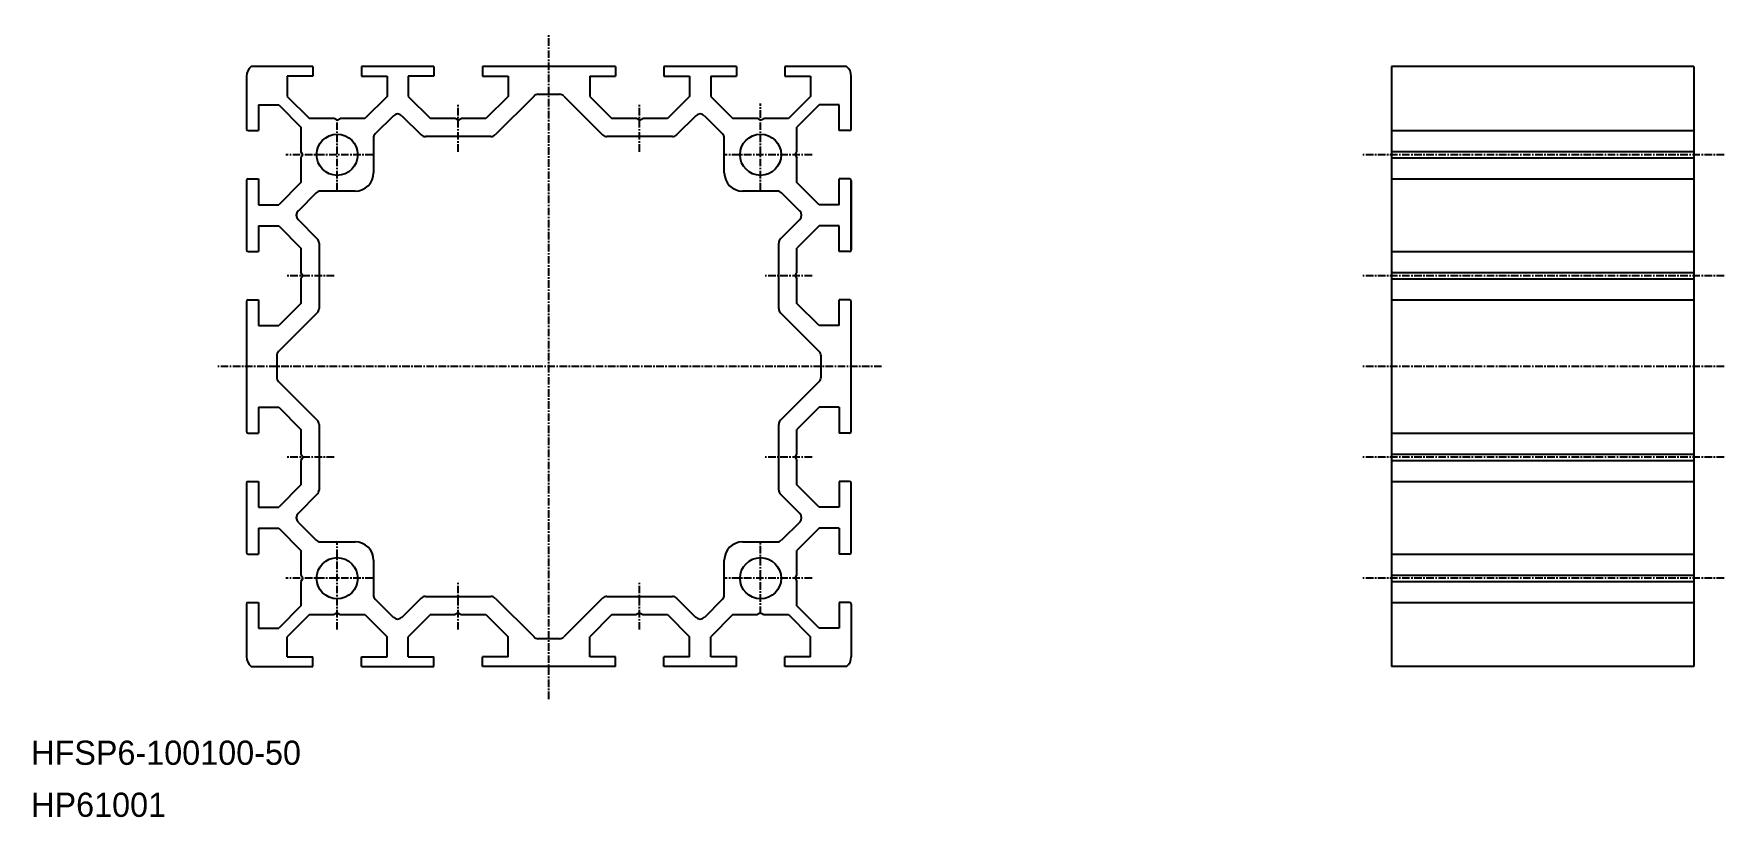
# Model space of a CAD drawing. Extents: x 0 to 280, y 0 to 129.
import ezdxf

# ---------------------------------------------------------------- set-up
doc = ezdxf.new("R2010")
doc.units = 0
doc.linetypes.add('CENTER', pattern=[2, 1.25, -0.25, 0.25, -0.25])
doc.layers.get('0').update_dxf_attribs({"linetype": 'CONTINUOUS'})
doc.layers.add('CENTER', color=1, linetype='CENTER')

msp = doc.modelspace()

# ---------------------------------------------------------------- linework, layer by layer
at = {"color": 7, "linetype": 'CONTINUOUS'}
for p, q in [((46.59, 124.05), (36.39, 124.05)), ((46.59, 124.05), (46.59, 122.45)), ((54.59, 124.05), (54.59, 122.45)), ((66.59, 124.05), (54.59, 124.05)), ((66.59, 124.05), (66.59, 122.45)), ((74.59, 124.05), (74.59, 122.45)), ((96.59, 124.05), (74.59, 124.05)), ((96.59, 124.05), (96.59, 122.45)), ((104.59, 124.05), (104.59, 122.45)), ((116.59, 124.05), (104.59, 124.05)), ((116.59, 124.05), (116.59, 122.45)), ((124.59, 124.05), (124.59, 122.45)), ((134.79, 124.05), (124.59, 124.05)), ((274.89, 124.05), (224.89, 124.05)), ((224.89, 124.05), (224.89, 24.85)), ((274.89, 124.05), (274.89, 24.85)), ((35.59, 122.45), (35.59, 113.75)), ((42.34, 122.45), (42.34, 119.11)), ((46.59, 122.45), (42.34, 122.45)), ((54.59, 122.45), (58.84, 122.45)), ((58.84, 122.45), (58.84, 119.11)), ((66.59, 122.45), (62.34, 122.45)), ((62.34, 122.45), (62.34, 119.11)), ((74.59, 122.45), (78.84, 122.45)), ((78.84, 122.45), (78.84, 119.11)), ((92.34, 122.45), (92.34, 119.11)), ((92.34, 122.45), (96.59, 122.45)), ((104.59, 122.45), (108.84, 122.45)), ((108.84, 122.45), (108.84, 119.11)), ((112.34, 122.45), (112.34, 119.11)), ((112.34, 122.45), (116.59, 122.45)), ((124.59, 122.45), (128.84, 122.45)), ((128.84, 122.45), (128.84, 119.11)), ((135.59, 113.75), (135.59, 122.45)), ((37.59, 117.7), (40.93, 117.7)), ((37.59, 117.7), (37.59, 113.45)), ((40.93, 117.7), (44.59, 114.03)), ((42.34, 119.11), (46.01, 115.45)), ((58.84, 119.11), (55.18, 115.45)), ((62.34, 119.11), (66.01, 115.45)), ((78.84, 119.11), (75.18, 115.45)), ((83.13, 119.15), (76.71, 112.74)), ((83.83, 119.45), (87.35, 119.45)), ((88.06, 119.15), (94.47, 112.74)), ((92.34, 119.11), (96.01, 115.45)), ((108.84, 119.11), (105.18, 115.45)), ((112.34, 119.11), (116.01, 115.45)), ((128.84, 119.11), (125.18, 115.45)), ((130.26, 117.7), (126.59, 114.03)), ((133.59, 117.7), (130.26, 117.7)), ((133.59, 113.45), (133.59, 117.7)), ((50.07, 115.45), (46.01, 115.45)), ((50.59, 115.15), (50.07, 115.45)), ((50.59, 115.15), (51.11, 115.45)), ((55.18, 115.45), (51.11, 115.45)), ((59.88, 115.91), (56.88, 112.91)), ((61.3, 115.91), (64.47, 112.74)), ((70.07, 115.45), (66.01, 115.45)), ((70.59, 115.15), (70.07, 115.45)), ((70.59, 115.15), (71.11, 115.45)), ((75.18, 115.45), (71.11, 115.45)), ((100.07, 115.45), (96.01, 115.45)), ((100.59, 115.15), (100.07, 115.45)), ((100.59, 115.15), (101.11, 115.45)), ((105.18, 115.45), (101.11, 115.45)), ((109.88, 115.91), (106.71, 112.74)), ((111.3, 115.91), (114.3, 112.91)), ((120.07, 115.45), (116.01, 115.45)), ((120.59, 115.15), (120.07, 115.45)), ((120.59, 115.15), (121.11, 115.45)), ((125.18, 115.45), (121.11, 115.45)), ((35.89, 113.45), (37.59, 113.45)), ((44.59, 114.03), (44.59, 109.97)), ((56.59, 112.2), (56.59, 106.45)), ((76.01, 112.45), (65.18, 112.45)), ((106.01, 112.45), (95.18, 112.45)), ((114.59, 106.45), (114.59, 112.2)), ((126.59, 109.97), (126.59, 114.03)), ((135.29, 113.45), (133.59, 113.45)), ((224.89, 113.45), (274.89, 113.45)), ((44.89, 109.45), (44.59, 109.97)), ((44.89, 109.45), (44.59, 108.93)), ((126.29, 109.45), (126.59, 109.97)), ((126.29, 109.45), (126.59, 108.93)), ((224.89, 109.97), (274.89, 109.97)), ((44.59, 108.93), (44.59, 104.86)), ((126.59, 104.86), (126.59, 108.93)), ((224.89, 108.93), (274.89, 108.93)), ((35.59, 105.15), (35.59, 93.75)), ((35.89, 105.45), (37.59, 105.45)), ((37.59, 105.45), (37.59, 101.2)), ((44.59, 104.86), (40.93, 101.2)), ((53.59, 103.45), (47.83, 103.45)), ((123.35, 103.45), (117.59, 103.45)), ((130.26, 101.2), (126.59, 104.86)), ((135.29, 105.45), (133.59, 105.45)), ((133.59, 101.2), (133.59, 105.45)), ((135.59, 105.15), (135.59, 93.75)), ((135.59, 93.75), (135.59, 105.15)), ((224.89, 105.45), (274.89, 105.45)), ((37.59, 101.2), (40.93, 101.2)), ((47.13, 103.15), (44.13, 100.15)), ((127.06, 100.15), (124.06, 103.15)), ((133.59, 101.2), (130.26, 101.2)), ((44.13, 98.74), (47.3, 95.57)), ((127.06, 98.74), (123.88, 95.57)), ((37.59, 97.7), (40.93, 97.7)), ((37.59, 97.7), (37.59, 93.45)), ((40.93, 97.7), (44.59, 94.03)), ((130.26, 97.7), (126.59, 94.03)), ((133.59, 97.7), (130.26, 97.7)), ((133.59, 93.45), (133.59, 97.7)), ((35.89, 93.45), (37.59, 93.45)), ((44.59, 94.03), (44.59, 89.97)), ((47.59, 94.86), (47.59, 84.03)), ((123.59, 84.03), (123.59, 94.86)), ((126.59, 89.97), (126.59, 94.03)), ((135.29, 93.45), (133.59, 93.45)), ((224.89, 93.45), (274.89, 93.45)), ((44.89, 89.45), (44.59, 89.97)), ((44.89, 89.45), (44.59, 88.93)), ((126.29, 89.45), (126.59, 89.97)), ((126.29, 89.45), (126.59, 88.93)), ((224.89, 89.97), (274.89, 89.97)), ((44.59, 88.93), (44.59, 84.86)), ((126.59, 84.86), (126.59, 88.93)), ((224.89, 88.93), (274.89, 88.93)), ((35.59, 85.15), (35.59, 63.75)), ((35.89, 85.45), (37.59, 85.45)), ((37.59, 85.45), (37.59, 81.2)), ((44.59, 84.86), (40.93, 81.2)), ((130.26, 81.2), (126.59, 84.86)), ((135.29, 85.45), (133.59, 85.45)), ((133.59, 81.2), (133.59, 85.45)), ((135.59, 63.75), (135.59, 85.15)), ((224.89, 85.45), (274.89, 85.45)), ((37.59, 81.2), (40.93, 81.2)), ((47.3, 83.33), (40.88, 76.91)), ((130.3, 76.91), (123.88, 83.33)), ((133.59, 81.2), (130.26, 81.2)), ((40.59, 76.2), (40.59, 72.69)), ((130.59, 72.69), (130.59, 76.2)), ((40.88, 71.98), (47.3, 65.57)), ((130.3, 71.98), (123.88, 65.57)), ((37.59, 67.7), (40.93, 67.7)), ((37.59, 67.7), (37.59, 63.45)), ((40.93, 67.7), (44.59, 64.03)), ((130.26, 67.7), (126.59, 64.03)), ((133.59, 67.7), (130.26, 67.7)), ((133.59, 67.7), (133.59, 63.45)), ((47.59, 64.86), (47.59, 54.03)), ((123.59, 54.03), (123.59, 64.86)), ((35.89, 63.45), (37.59, 63.45)), ((44.59, 64.03), (44.59, 59.97)), ((126.59, 59.97), (126.59, 64.03)), ((135.29, 63.45), (133.59, 63.45)), ((224.89, 63.45), (274.89, 63.45)), ((44.89, 59.45), (44.59, 59.97)), ((44.89, 59.45), (44.59, 58.93)), ((44.59, 58.93), (44.59, 54.86)), ((126.29, 59.45), (126.59, 59.97)), ((126.29, 59.45), (126.59, 58.93)), ((126.59, 54.86), (126.59, 58.93)), ((224.89, 59.97), (274.89, 59.97)), ((224.89, 58.93), (274.89, 58.93)), ((35.59, 55.15), (35.59, 43.75)), ((35.89, 55.45), (37.59, 55.45)), ((37.59, 55.45), (37.59, 51.2)), ((44.59, 54.86), (40.93, 51.2)), ((47.3, 53.33), (44.13, 50.15)), ((127.06, 50.15), (123.88, 53.33)), ((130.26, 51.2), (126.59, 54.86)), ((135.29, 55.45), (133.59, 55.45)), ((133.59, 55.45), (133.59, 51.2)), ((135.59, 43.75), (135.59, 55.15)), ((224.89, 55.45), (274.89, 55.45)), ((37.59, 51.2), (40.93, 51.2)), ((133.59, 51.2), (130.26, 51.2)), ((37.59, 47.7), (40.93, 47.7)), ((37.59, 47.7), (37.59, 43.45)), ((40.93, 47.7), (44.59, 44.03)), ((44.13, 48.74), (47.13, 45.74)), ((127.06, 48.74), (124.06, 45.74)), ((130.26, 47.7), (126.59, 44.03)), ((133.59, 47.7), (130.26, 47.7)), ((133.59, 47.7), (133.59, 43.45)), ((47.83, 45.45), (53.59, 45.45)), ((117.59, 45.45), (123.35, 45.45)), ((35.89, 43.45), (37.59, 43.45)), ((44.59, 44.03), (44.59, 39.97)), ((56.59, 42.45), (56.59, 36.69)), ((114.59, 36.69), (114.59, 42.45)), ((126.59, 39.97), (126.59, 44.03)), ((135.29, 43.45), (133.59, 43.45)), ((224.89, 43.45), (274.89, 43.45)), ((44.89, 39.45), (44.59, 39.97)), ((44.89, 39.45), (44.59, 38.93)), ((126.29, 39.45), (126.59, 39.97)), ((126.29, 39.45), (126.59, 38.93)), ((224.89, 39.97), (274.89, 39.97)), ((44.59, 38.93), (44.59, 34.86)), ((65.18, 36.45), (76.01, 36.45)), ((95.18, 36.45), (106.01, 36.45)), ((126.59, 34.86), (126.59, 38.93)), ((224.89, 38.93), (274.89, 38.93)), ((35.59, 35.15), (35.59, 26.45)), ((35.89, 35.45), (37.59, 35.45)), ((37.59, 35.45), (37.59, 31.2)), ((44.59, 34.86), (40.93, 31.2)), ((50.59, 33.75), (50.07, 33.45)), ((50.59, 33.75), (51.11, 33.45)), ((56.88, 35.98), (59.88, 32.98)), ((64.47, 36.15), (61.3, 32.98)), ((70.59, 33.75), (70.07, 33.45)), ((70.59, 33.75), (71.11, 33.45)), ((76.71, 36.15), (83.13, 29.74)), ((94.47, 36.15), (88.06, 29.74)), ((100.59, 33.75), (100.07, 33.45)), ((100.59, 33.75), (101.11, 33.45)), ((106.71, 36.15), (109.88, 32.98)), ((114.3, 35.98), (111.3, 32.98)), ((120.59, 33.75), (120.07, 33.45)), ((120.59, 33.75), (121.11, 33.45)), ((130.26, 31.2), (126.59, 34.86)), ((135.29, 35.45), (133.59, 35.45)), ((133.59, 35.45), (133.59, 31.2)), ((135.59, 35.15), (135.59, 26.45)), ((224.89, 35.45), (274.89, 35.45)), ((37.59, 31.2), (40.93, 31.2)), ((46.01, 33.45), (42.34, 29.78)), ((46.01, 33.45), (50.07, 33.45)), ((51.11, 33.45), (55.18, 33.45)), ((55.18, 33.45), (58.84, 29.78)), ((66.01, 33.45), (62.34, 29.78)), ((66.01, 33.45), (70.07, 33.45)), ((71.11, 33.45), (75.18, 33.45)), ((75.18, 33.45), (78.84, 29.78)), ((96.01, 33.45), (92.34, 29.78)), ((96.01, 33.45), (100.07, 33.45)), ((101.11, 33.45), (105.18, 33.45)), ((105.18, 33.45), (108.84, 29.78)), ((116.01, 33.45), (112.34, 29.78)), ((116.01, 33.45), (120.07, 33.45)), ((121.11, 33.45), (125.18, 33.45)), ((125.18, 33.45), (128.84, 29.78)), ((133.59, 31.2), (130.26, 31.2)), ((42.34, 26.45), (42.34, 29.78)), ((58.84, 26.45), (58.84, 29.78)), ((62.34, 26.45), (62.34, 29.78)), ((62.34, 26.45), (62.34, 29.78)), ((78.84, 26.45), (78.84, 29.78)), ((78.84, 26.45), (78.84, 29.78)), ((87.35, 29.45), (83.83, 29.45)), ((92.34, 26.45), (92.34, 29.78)), ((92.34, 26.45), (92.34, 29.78)), ((108.84, 26.45), (108.84, 29.78)), ((108.84, 26.45), (108.84, 29.78)), ((112.34, 26.45), (112.34, 29.78)), ((112.34, 26.45), (112.34, 29.78)), ((128.84, 26.45), (128.84, 29.78)), ((128.84, 26.45), (128.84, 29.78)), ((42.34, 26.45), (46.59, 26.45)), ((46.59, 24.85), (46.59, 26.45)), ((54.59, 24.85), (54.59, 26.45)), ((54.59, 26.45), (58.84, 26.45)), ((62.34, 26.45), (66.59, 26.45)), ((66.59, 24.85), (66.59, 26.45)), ((74.59, 24.85), (74.59, 26.45)), ((78.84, 26.45), (74.59, 26.45)), ((96.59, 26.45), (92.34, 26.45)), ((96.59, 24.85), (96.59, 26.45)), ((104.59, 24.85), (104.59, 26.45)), ((108.84, 26.45), (104.59, 26.45)), ((116.59, 26.45), (112.34, 26.45)), ((116.59, 24.85), (116.59, 26.45)), ((124.59, 24.85), (124.59, 26.45)), ((128.84, 26.45), (124.59, 26.45)), ((36.39, 24.85), (46.59, 24.85)), ((54.59, 24.85), (66.59, 24.85)), ((96.59, 24.85), (74.59, 24.85)), ((116.59, 24.85), (104.59, 24.85)), ((134.79, 24.85), (124.59, 24.85)), ((274.89, 24.85), (224.89, 24.85))]:
    msp.add_line(p, q, dxfattribs=at)
for centre in [(50.59, 109.45), (120.59, 109.45), (50.59, 39.45), (120.59, 39.45)]:
    msp.add_circle(centre, 3.4, dxfattribs=at)
for centre, radius, start, end in [((37.59, 122.45), 2, 126.8699, 180), ((133.59, 122.45), 2, 0, 53.1301), ((83.83, 118.45), 1, 90, 135), ((87.35, 118.45), 1, 45, 90), ((60.59, 115.2), 1, 45, 135), ((110.59, 115.2), 1, 45, 135), ((35.89, 113.75), 0.3, 180, 270), ((57.59, 112.2), 1, 135, 180), ((65.18, 113.45), 1, 225, 270), ((76.01, 113.45), 1, 270, 315), ((95.18, 113.45), 1, 225, 270), ((106.01, 113.45), 1, 270, 315), ((113.59, 112.2), 1, 0, 45), ((135.29, 113.75), 0.3, 270, 0), ((53.59, 106.45), 3, 270, 360), ((117.59, 106.45), 3, 180, 270), ((35.89, 105.15), 0.3, 90, 180), ((47.83, 102.45), 1, 90, 135), ((123.35, 102.45), 1, 45, 90), ((135.29, 105.15), 0.3, 0, 90), ((44.83, 99.45), 1, 135, 225), ((126.35, 99.45), 1, 315, 45), ((46.59, 94.86), 1, 0, 45), ((124.59, 94.86), 1, 135, 180), ((35.89, 93.75), 0.3, 180, 270), ((135.29, 93.75), 0.3, 270, 0), ((35.89, 85.15), 0.3, 90, 180), ((46.59, 84.03), 1, 315, 0), ((124.59, 84.03), 1, 180, 225), ((135.29, 85.15), 0.3, 0, 90), ((41.59, 76.2), 1, 135, 180), ((129.59, 76.2), 1, 0, 45), ((41.59, 72.69), 1, 180, 225), ((129.59, 72.69), 1, 315, 0), ((46.59, 64.86), 1, 0, 45), ((124.59, 64.86), 1, 135, 180), ((35.89, 63.75), 0.3, 180, 270), ((135.29, 63.75), 0.3, 270, 0), ((35.89, 55.15), 0.3, 90, 180), ((46.59, 54.03), 1, 315, 0), ((124.59, 54.03), 1, 180, 225), ((135.29, 55.15), 0.3, 0, 90), ((44.83, 49.45), 1, 135, 225), ((126.35, 49.45), 1, 315, 45), ((47.83, 46.45), 1, 225, 270), ((53.59, 42.45), 3, 0, 90), ((117.59, 42.45), 3, 90, 180), ((123.35, 46.45), 1, 270, 315), ((35.89, 43.75), 0.3, 180, 270), ((135.29, 43.75), 0.3, 270, 0), ((57.59, 36.69), 1, 180, 225), ((65.18, 35.45), 1, 90, 135), ((76.01, 35.45), 1, 45, 90), ((95.18, 35.45), 1, 90, 135), ((106.01, 35.45), 1, 45, 90), ((113.59, 36.69), 1, 315, 0), ((35.89, 35.15), 0.3, 90, 180), ((135.29, 35.15), 0.3, 0, 90), ((60.59, 33.69), 1, 225, 315), ((110.59, 33.69), 1, 225, 315), ((83.83, 30.45), 1, 225, 270), ((87.35, 30.45), 1, 270, 315), ((37.59, 26.45), 2, 180, 233.1301), ((133.59, 26.45), 2, 306.8699, 360)]:
    msp.add_arc(centre, radius, start, end, dxfattribs=at)
at = {"layer": 'CENTER', "color": 1, "linetype": 'CENTER'}
for p, q in [((85.59, 19.45), (85.59, 129.45)), ((70.59, 109.95), (70.59, 117.95)), ((100.59, 109.95), (100.59, 117.95)), ((120.59, 103.55), (120.59, 117.95)), ((50.59, 103.55), (50.59, 115.35)), ((56.49, 109.45), (42.09, 109.45)), ((129.09, 109.45), (114.69, 109.45)), ((279.89, 109.45), (219.89, 109.45)), ((50.09, 89.45), (42.09, 89.45)), ((129.09, 89.45), (121.09, 89.45)), ((279.89, 89.45), (219.89, 89.45)), ((140.59, 74.45), (30.59, 74.45)), ((279.89, 74.45), (219.89, 74.45)), ((50.09, 59.45), (42.09, 59.45)), ((129.09, 59.45), (121.09, 59.45)), ((279.89, 59.45), (219.89, 59.45)), ((50.59, 30.95), (50.59, 45.35)), ((120.59, 33.55), (120.59, 45.35)), ((56.49, 39.45), (42.09, 39.45)), ((129.09, 39.45), (114.69, 39.45)), ((279.89, 39.45), (219.89, 39.45)), ((70.59, 30.95), (70.59, 38.95)), ((100.59, 30.95), (100.59, 38.95))]:
    msp.add_line(p, q, dxfattribs=at)

# ---------------------------------------------------------------- texts
at = {"color": 7, "linetype": 'CONTINUOUS'}
for s, p in [('HFSP6-100100-50', (0, 8.6)), ('HP61001', (0, 0))]:
    msp.add_text(s, height=4, dxfattribs=at).set_placement(p)

doc.saveas('drawing.dxf')
